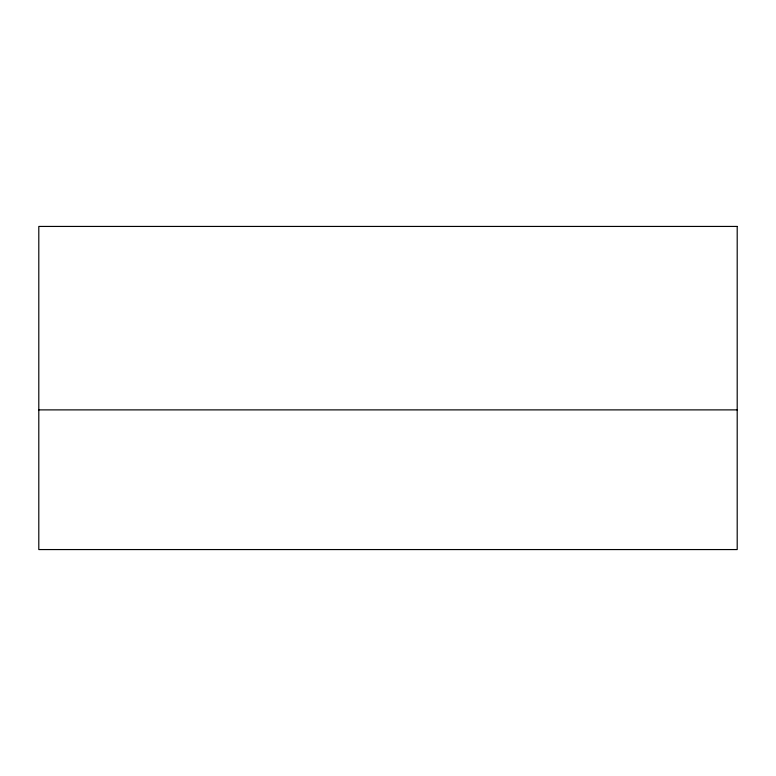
<?xml version="1.0" encoding="UTF-8"?>
<svg xmlns="http://www.w3.org/2000/svg" width="776" height="776" viewBox="0 0 776 776"><rect width="100%" height="100%" fill="white"/><g stroke="black" fill="none" stroke-linecap="round" stroke-linejoin="round"><path stroke-width="1.16" d="M38.8 409.883L737.2 409.883M737.2 226.437L38.8 226.437L38.8 549.563L737.2 549.563L737.2 226.437"/></g></svg>
